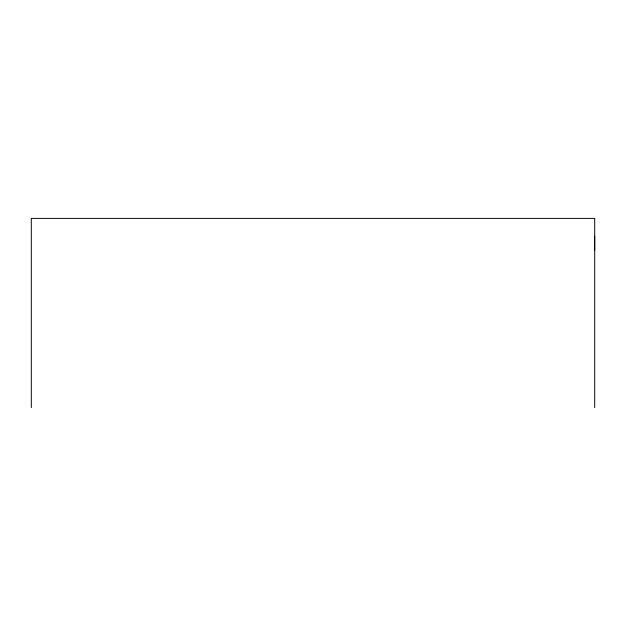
<?xml version="1.0" encoding="UTF-8"?>
<svg xmlns="http://www.w3.org/2000/svg" width="626" height="626" viewBox="0 0 626 626"><rect width="100%" height="100%" fill="white"/><g stroke="black" fill="none" stroke-linecap="round" stroke-linejoin="round"><path stroke-width="0.94" d="M594.7 250.369L594.7 236.237M594.7 407.604L594.7 218.396L31.3 218.396L31.3 407.604"/></g></svg>
